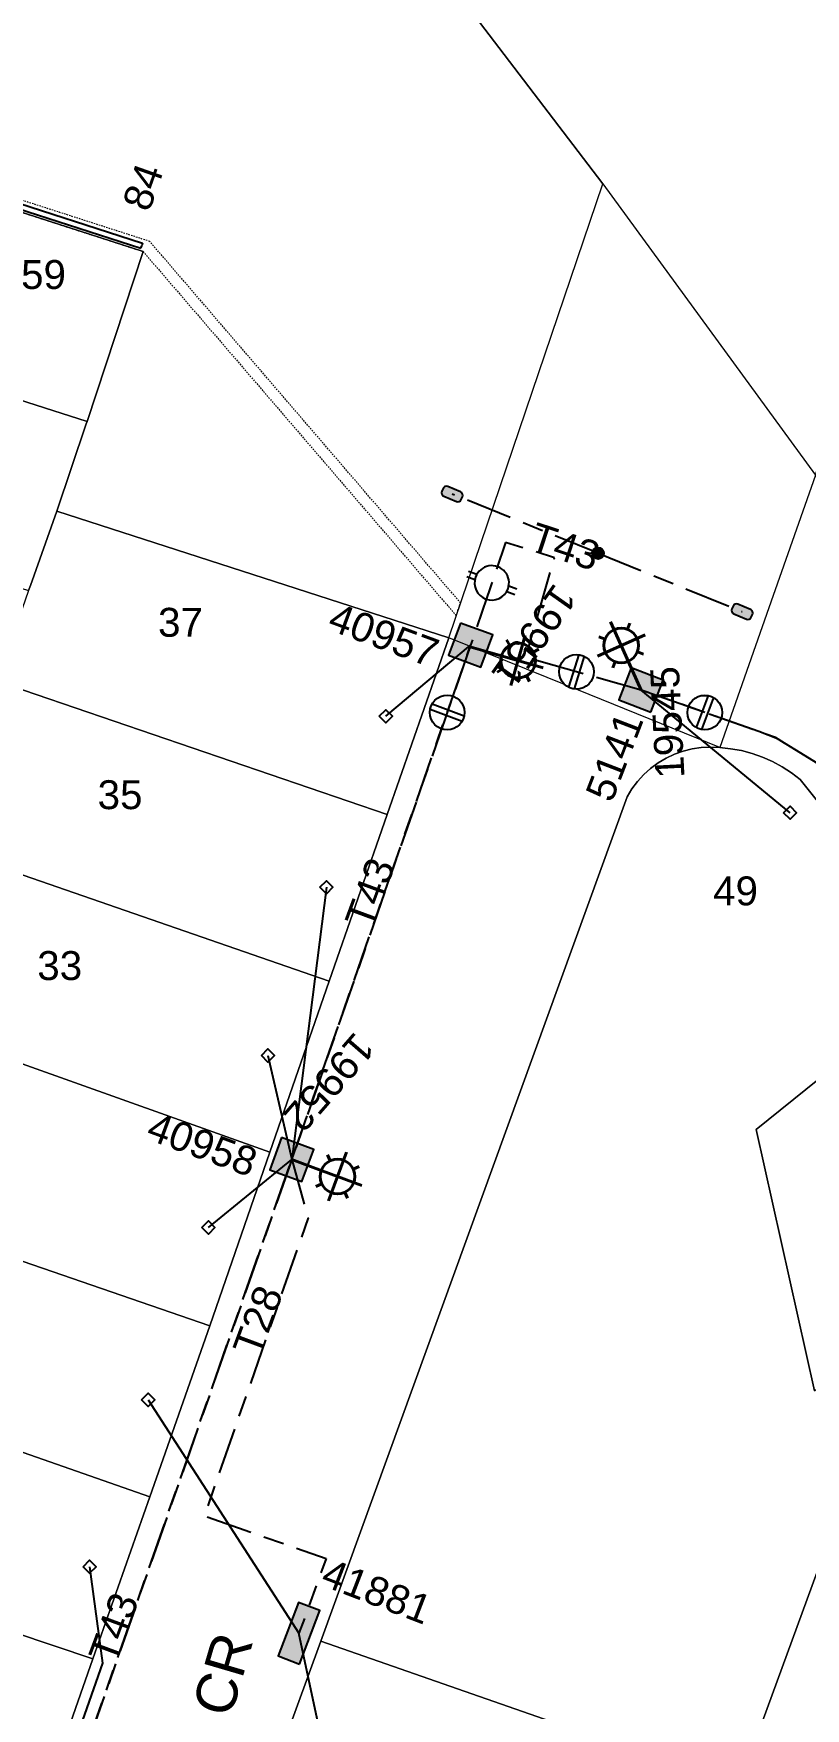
# Model space of a CAD drawing. Header units: metres. Extents: x 301341 to 310479, y 6262403 to 6265281.
# Drawn here: x 302984.6 to 303051.4, y 6264835.2 to 6264980 of the extents above; entities that cross this region are included whole.
import ezdxf
from ezdxf.enums import TextEntityAlignment as Align

# ---------------------------------------------------------------- set-up
doc = ezdxf.new("R2010")
doc.units = ezdxf.units.M
for name, pattern in [('Cable Exist UG', [8.2, 4, -1.2, 1.8, -1.2]), ('HIDDEN', [0.375, 0.25, -0.125]), ('HIDDEN2', [0.1875, 0.125, -0.0625])]:
    doc.linetypes.add(name, pattern=pattern)
doc.layers.get('0').update_dxf_attribs({"color": 6})
for name, color, linetype in [('_User Miscellaneous8', 7, 'Continuous'), ('_User Miscellaneous9', 7, 'Continuous'), ('_User_SL_Exist', 7, 'Continuous'), ('Duct_SP_EXT', 7, 'Continuous'), ('Equip_LV_EXT', 7, 'Continuous'), ('Equip_SP_SL_EXT', 7, 'Continuous'), ('Mains_LV_EXT', 7, 'Continuous'), ('Mains_SL_EXT', 7, 'Continuous'), ('Services_SP_EXT', 7, 'Continuous'), ('SupportsUG_SP_LV_EXT', 7, 'Continuous'), ('SupportsUG_SP_LV_SL_EXT', 7, 'Continuous')]:
    doc.layers.add(name, color=color, linetype=linetype)
for name, color, linetype, lineweight in [('Cadastre Land Parcels_SP_EXT', 9, 'Continuous', 5), ('Cadastre Other Property_SP_EXT', 9, 'HIDDEN', 5), ('Cadastre Road Names_SP_HV_LV_SL_EXT', 9, 'Continuous', 5), ('Cadastre Roads_SP_EXT', 9, 'Continuous', 5)]:
    doc.layers.add(name, color=color, linetype=linetype, lineweight=lineweight)
doc.styles.add('COLUMN_LABEL', font='arial.ttf')
doc.styles.add('iecARIAL', font='arial.ttf', dxfattribs={"height": 2})
doc.styles.add('POLE_LABEL', font='arial.ttf')
doc.styles.get("Standard").update_dxf_attribs({"font": 'arial.ttf'})

# ---------------------------------------------------------------- blocks, each defined once
blk = doc.blocks.new('COLUMN_EXT')
blk.add_hatch(color=256).paths.add_polyline_path([(-1.49, 1.48), (-1.49, -1.49), (1.48, -1.49), (1.48, 1.48)])
blk.add_lwpolyline([(-1.49, -1.49), (1.48, -1.49), (1.48, 1.48), (-1.49, 1.48)], close=True)
for tag, height, style, flags, p in [('ASSET_NUM', 2.5, 'COLUMN_LABEL', 8, (2, 2)), ('STRUCTURE_PLANT_NUMBER', 0.2, 'POLE_LABEL', 9, (1.81, 0.03)), ('STREET_CODE', 0.2, 'COLUMN_LABEL', 9, (1.81, -0.2))]:
    blk.add_attdef(tag, text='', height=height, dxfattribs=dict(style=style, flags=flags)).set_placement(p, align=Align.MIDDLE_LEFT)
at = {"flags": 9}
for tag, p in [('COLUMN_TYPE', (1.81, -0.4)), ('OWNED_BY', (1.81, -0.6)), ('STATE', (1.81, -0.8)), ('USAGE', (1.81, -1)), ('LEGEND', (1.81, -1.2)), ('LOCATION', (1.81, -1.4)), ('STREETNAME', (1.81, -1.6)), ('SUBURB', (1.81, -1.8)), ('NOTES', (1.81, -2))]:
    blk.add_attdef(tag, text='', height=0.2, dxfattribs=at).set_placement(p, align=Align.MIDDLE_LEFT)
at = {"flags": 1}
blk.add_attdef('Z', (1.81, -2.35), '', height=0.2, dxfattribs=at)
blk = doc.blocks.new('PILLAR_EXT')
blk.add_hatch(color=256).paths.add_polyline_path([(-2.475, 0.99), (-2.475, -0.99), (2.475, -0.99), (2.475, 0.99)])
blk.add_lwpolyline([(-2.475, -0.99), (2.475, -0.99), (2.475, 0.99), (-2.475, 0.99)], close=True)
at = {"style": 'iecARIAL', "flags": 8}
blk.add_attdef('ASSET_NUM', (1.5, 3.5), '', height=2.5, dxfattribs=at)
for tag, p, flags in [('OWNED_BY', (0, -0.2), 9), ('STATE', (0, -0.4), 9), ('SUPPORT_TYPE', (0, -0.6), 9), ('USAGE', (0, -0.8), 9), ('LEGEND', (0, -1), 9), ('LOCATION', (0, -1.2), 9), ('NOTES', (0, -1.4), 9), ('PARENT', (0, -1.6), 9), ('STREETNAME', (0, -1.8), 9), ('SUBURB', (0, -2), 1)]:
    blk.add_attdef(tag, p, '', height=0.2, dxfattribs=dict(flags=flags))
blk = doc.blocks.new('SL_LANTERN_EXT')
at = {"lineweight": 40}
for p, q in [((0, 1.97), (0, 6.47)), ((-1.46, 5.68), (-1.06, 5.28)), ((1.46, 5.68), (1.06, 5.28)), ((-2.25, 4.22), (2.25, 4.22)), ((-1.46, 2.76), (-1.06, 3.16)), ((1.46, 2.76), (1.06, 3.16)), ((0, 0), (0, 2.72))]:
    blk.add_line(p, q, dxfattribs=at)
blk.add_circle((0, 4.22), 1.5, dxfattribs=at)
at = {"style": 'iecARIAL', "flags": 8}
blk.add_attdef('ASSET_NUM', (1.5, 1.5), '', height=2.5, dxfattribs=at)
for tag, p, height, flags in [('CONSTRUCTED_VOLTAGE', (0.98, -0.65), 0.2, 9), ('CONTROL_TYPE', (0.98, -0.85), 0.2, 9), ('LANTERN_PURPOSE', (0.98, -1.05), 0.2, 9), ('LANTERN_TYPE', (0.98, -1.25), 0.2, 9), ('NO_PHASES', (0.98, -1.45), 0.2, 9), ('LNUMBER', (2.18, -3.25), 2.5, 8), ('OPERATING_VOLTAGE', (0.98, -1.65), 0.2, 9), ('ORIENTATION', (0.98, -1.85), 0.2, 9), ('OWNED_BY', (0.98, -2.05), 0.2, 9), ('STATE', (0.98, -2.25), 0.2, 9), ('USAGE', (0.98, -2.45), 0.2, 9), ('CEXIST', (0.98, -2.65), 0.2, 9), ('CNEW', (0.98, -2.85), 0.2, 9), ('CNUMBER', (0.98, -3.05), 0.2, 9), ('CREMOVE', (0.98, -3.25), 0.2, 9), ('CREPLACE', (0.98, -3.45), 0.2, 9), ('LKINGHEIGHT', (0.98, -3.65), 0.2, 9), ('LBRACKET', (0.98, -3.85), 0.2, 9), ('LBRACKETVOCAB', (0.98, -4.05), 0.2, 9), ('LCATEGORY', (0.98, -4.25), 0.2, 9), ('LCHARGE1', (0.98, -4.45), 0.2, 9), ('LCHARGE1PERCENT', (0.98, -4.65), 0.2, 9), ('LCHARGE2', (0.98, -4.85), 0.2, 9), ('LCHARGE2PERCENT', (0.98, -5.05), 0.2, 9), ('LCHARGE3', (0.98, -5.25), 0.2, 9), ('LCHARGE3PERCENT', (0.98, -5.45), 0.2, 9), ('LEXIST', (0.98, -5.65), 0.2, 9), ('LLAMP', (0.98, -5.85), 0.2, 9), ('LLAMPVOCAB', (0.98, -6.05), 0.2, 9), ('LMAST', (0.98, -6.25), 0.2, 9), ('LMASTVOCAB', (0.98, -6.45), 0.2, 9), ('LNEW', (0.98, -6.65), 0.2, 9), ('LANTNUMBER', (0.98, -6.85), 0.2, 9), ('LOUTREACH', (0.98, -7.25), 0.2, 9), ('LOUTREACHVOCAB', (0.98, -7.45), 0.2, 9), ('LRATECODE', (0.98, -7.65), 0.2, 9), ('LREMOVE', (0.98, -7.85), 0.2, 9), ('LREPLACE', (0.98, -8.05), 0.2, 9), ('LTYPE', (0.98, -8.25), 0.2, 9), ('LTYPEVOCAB', (0.98, -8.45), 0.2, 9), ('LEGEND', (0.98, -8.65), 0.2, 9), ('LOCATION', (0.98, -8.85), 0.2, 9), ('STREETNAME', (0.98, -9.25), 0.2, 9), ('SUBURB', (0.98, -9.45), 0.2, 1), ('NOTES', (0.98, -9.05), 0.2, 9)]:
    blk.add_attdef(tag, p, '', height=height, dxfattribs=dict(flags=flags))
blk = doc.blocks.new('CCP_EXT')
at = {"flags": 9}
for tag, p in [('LEGEND', (0, -1.4)), ('STATE', (0, -1.8)), ('LIFE_SUPPORT', (0, -1.6)), ('NOTES', (0, -2))]:
    blk.add_attdef(tag, text='', height=0.2, dxfattribs=at).set_placement(p, align=Align.MIDDLE_LEFT)
blk.add_wipeout([(0, 0.57), (0.57, 0), (0, -0.57), (-0.57, 0)])
blk.add_lwpolyline([(-0.57, 0), (0, 0.57), (0.57, 0), (0, -0.57), (-0.57, 0)])
at = {"flags": 1}
blk.add_attdef('Z', (0, 0), '', height=0.2, dxfattribs=at)
at = {"flags": 9}
for tag, p in [('CCP_TYPE', (0, 0)), ('CONSTRUCTED_VOLTAGE', (0, -0.2)), ('OPERATING_VOLTAGE', (0, -0.6)), ('ORIENTATION', (0, -0.8)), ('OWNED_BY', (0, -1)), ('NO_PHASES', (0, -0.4)), ('USAGE', (0, -1.2))]:
    blk.add_attdef(tag, text='', height=0.2, dxfattribs=at).set_placement(p, align=Align.MIDDLE_LEFT)
blk = doc.blocks.new('SL_STJ_EXT')
h = blk.add_hatch(color=256)
edge = h.paths.add_edge_path()
edge.add_ellipse((-0.59, 0.13), major_axis=(0.226, 0.226), ratio=1, start_angle=45, end_angle=135)
edge.add_line((-0.91, 0.13), (-0.91, -0.13))
edge.add_ellipse((-0.59, -0.13), major_axis=(0.226, 0.226), ratio=1, start_angle=135, end_angle=225)
edge.add_line((-0.59, -0.45), (0.59, -0.45))
edge.add_ellipse((0.59, -0.13), major_axis=(-0.226, 0.226), ratio=1, start_angle=135, end_angle=225)
edge.add_line((0.91, -0.13), (0.91, 0.13))
edge.add_ellipse((0.59, 0.13), major_axis=(-0.226, 0.226), ratio=1, start_angle=225, end_angle=315)
edge.add_line((0.59, 0.45), (-0.59, 0.45))
blk.add_lwpolyline([(-0.91, 0.13), (-0.91, -0.13, 0.414214), (-0.59, -0.45), (0.59, -0.45, 0.414214), (0.91, -0.13), (0.91, 0.13, 0.414214), (0.59, 0.45), (-0.59, 0.45, 0.414214)], format="xyb", close=True)
at = {"flags": 1}
blk.add_attdef('Z', (0, 0), '', height=0.2, dxfattribs=at)
at = {"flags": 9}
for tag, p in [('ORIENTATION', (0, 0)), ('USAGE', (0, -0.2)), ('LEGEND', (0, -0.4)), ('NOTES', (0, -0.6))]:
    blk.add_attdef(tag, text='', height=0.2, dxfattribs=at).set_placement(p, align=Align.MIDDLE_LEFT)
blk = doc.blocks.new('LV_UG_LINKS_CLOSED_EXT')
blk.add_wipeout([(-1.06, 1.06), (-1.18, 0.92), (-1.29, 0.76), (-1.37, 0.59), (-1.43, 0.42), (-1.48, 0.23), (-1.49, 0.05), (-1.49, -0.14), (-1.46, -0.33), (-1.41, -0.51), (-1.33, -0.68), (-1.24, -0.84), (-1.12, -0.99), (-0.99, -1.12), (-0.84, -1.24), (-0.68, -1.33), (-0.51, -1.41), (-0.33, -1.46), (-0.14, -1.49), (0.05, -1.49), (0.23, -1.48), (0.42, -1.43), (0.59, -1.37), (0.76, -1.29), (0.92, -1.18), (1.06, -1.06), (1.18, -0.92), (1.29, -0.76), (1.37, -0.59), (1.43, -0.42), (1.48, -0.23), (1.49, -0.05), (1.49, 0.14), (1.46, 0.33), (1.41, 0.51), (1.33, 0.68), (1.24, 0.84), (1.12, 0.99), (0.99, 1.12), (0.84, 1.24), (0.68, 1.33), (0.51, 1.41), (0.33, 1.46), (0.14, 1.49), (-0.05, 1.49), (-0.23, 1.48), (-0.42, 1.43), (-0.59, 1.37), (-0.76, 1.29), (-0.92, 1.18)])
for p, q in [((-0.25, -1.48), (-0.25, 1.48)), ((0.25, -1.48), (0.25, 1.48))]:
    blk.add_line(p, q)
blk.add_circle((0, 0), 1.5)
at = {"flags": 9}
for tag, p in [('ACTUAL_STATUS', (0, 0)), ('CONSTRUCTED_VOLTAGE', (0, -0.2)), ('OPERATING_VOLTAGE', (0, -0.6)), ('ORIENTATION', (0, -0.8)), ('STATE', (0, -1)), ('SWITCH_TYPE', (0, -1.2)), ('NO_PHASES', (0, -0.4)), ('USAGE', (0, -1.4)), ('NOTES', (0, -1.6))]:
    blk.add_attdef(tag, text='', height=0.2, dxfattribs=at).set_placement(p, align=Align.MIDDLE_LEFT)
at = {"flags": 1}
blk.add_attdef('Z', (0, 0), '', height=0.2, dxfattribs=at)
blk = doc.blocks.new('LV_UG_LINKS_OPEN_EXT')
for p, q in [((-0.25, 1.47), (-0.25, 2.22)), ((0.25, 1.47), (0.25, 2.22)), ((-0.25, -1.47), (-0.25, -2.22)), ((0.25, -1.47), (0.25, -2.22))]:
    blk.add_line(p, q)
at = {"flags": 9}
for tag, p in [('ACTUAL_STATUS', (0, 0)), ('CONSTRUCTED_VOLTAGE', (0, -0.2)), ('OPERATING_VOLTAGE', (0, -0.6)), ('ORIENTATION', (0, -0.8)), ('STATE', (0, -1)), ('SWITCH_TYPE', (0, -1.2)), ('NO_PHASES', (0, -0.4)), ('USAGE', (0, -1.4)), ('NOTES', (0, -1.6))]:
    blk.add_attdef(tag, text='', height=0.2, dxfattribs=at).set_placement(p, align=Align.MIDDLE_LEFT)
at = {"flags": 1}
blk.add_attdef('Z', (0, 0), '', height=0.2, dxfattribs=at)
blk.add_wipeout([(-0.25, 1.47), (-0.43, 1.43), (-0.61, 1.36), (-0.77, 1.28), (-0.93, 1.17), (-1.07, 1.05), (-1.19, 0.9), (-1.29, 0.75), (-1.38, 0.58), (-1.44, 0.4), (-1.48, 0.22), (-1.49, 0.03), (-1.49, -0.16), (-1.45, -0.34), (-1.4, -0.52), (-1.32, -0.69), (-1.23, -0.85), (-1.11, -1), (-0.98, -1.13), (-0.83, -1.24), (-0.66, -1.34), (-0.49, -1.41), (-0.31, -1.46), (-0.13, -1.49), (0.06, -1.49), (0.25, -1.47), (0.43, -1.43), (0.61, -1.36), (0.77, -1.28), (0.93, -1.17), (1.07, -1.05), (1.19, -0.9), (1.29, -0.75), (1.38, -0.58), (1.44, -0.4), (1.48, -0.22), (1.49, -0.03), (1.49, 0.16), (1.45, 0.34), (1.4, 0.52), (1.32, 0.69), (1.23, 0.85), (1.11, 1), (0.98, 1.13), (0.83, 1.24), (0.66, 1.34), (0.49, 1.41), (0.31, 1.46), (0.13, 1.49), (-0.06, 1.49)])
blk.add_lwpolyline([(0, -1.49, 1), (0, 1.49, 1)], format="xyb", close=True)
blk = doc.blocks.new('CONNECTOR_NODE_EXT')
h = blk.add_hatch(color=256)
edge = h.paths.add_edge_path()
edge.add_arc((0, 0), 0.5, 0, 360)
blk.add_circle((0, 0), 0.5)
at = {"flags": 1}
blk.add_attdef('Z', (0, 0), '', height=0.2, dxfattribs=at)
at = {"flags": 9}
for tag, p in [('CONNECTOR_TYPE', (0, 0)), ('CONSTRUCTED_VOLTAGE', (0, -0.2)), ('OPERATING_VOLTAGE', (0, -0.6)), ('ORIENTATION', (0, -0.8)), ('SUBTYPE', (0, -1)), ('NO_PHASES', (0, -0.4)), ('USAGE', (0, -1.2)), ('NOTES', (0, -1.4))]:
    blk.add_attdef(tag, text='', height=0.2, dxfattribs=at).set_placement(p, align=Align.MIDDLE_LEFT)

msp = doc.modelspace()

# ---------------------------------------------------------------- linework, layer by layer
at = {"layer": '_User_SL_Exist', "linetype": 'Cable Exist UG'}
msp.add_lwpolyline([(303033.44, 6264935.07), (303045.91, 6264930.02)], dxfattribs=at)
at = {"layer": 'Cadastre Land Parcels_SP_EXT', "linetype": 'Continuous'}
for points in [[(303061.11, 6264970.33), (303064.33, 6264980.69), (303017.03, 6265038.37), (302992.79, 6265067.95), (302991.53, 6265064.49), (302990.78, 6265062.36), (302989, 6265057.34), (302974.12, 6265015.49), (303004.82, 6265005.12), (303033.86, 6264967.03), (303052.26, 6264941.82), (303061.11, 6264970.33)], [(303033.86, 6264967.03), (303004.82, 6265005.12), (302974.12, 6265015.49), (302958.96, 6264972.49), (302994.09, 6264961.16), (302989.26, 6264946.48), (302989.17, 6264946.26), (302986.62, 6264938.71), (303020.53, 6264927.77), (303033.86, 6264967.03)], [(302958.96, 6264972.49), (302953.93, 6264958.19), (302953.83, 6264957.8), (302989.26, 6264946.48), (302994.09, 6264961.16), (302958.96, 6264972.49)], [(302989.26, 6264946.48), (302953.83, 6264957.8), (302948.91, 6264943.78), (302948.71, 6264943.18), (302984.18, 6264931.86), (302984.35, 6264932.27), (302986.62, 6264938.71), (302989.17, 6264946.26), (302989.26, 6264946.48)], [(303020.53, 6264927.77), (302986.62, 6264938.71), (302984.35, 6264932.27), (302984.18, 6264931.86), (302981.42, 6264924.01), (303015.2, 6264912.47), (303020.53, 6264927.77)], [(303015.2, 6264912.47), (302981.42, 6264924.01), (302979.13, 6264917.46), (302978.57, 6264915.84), (302976.37, 6264909.78), (303010.19, 6264898.07), (303015.2, 6264912.47)], [(303010.19, 6264898.07), (302976.37, 6264909.78), (302974.2, 6264903.66), (302972.51, 6264898.84), (302971.24, 6264895.32), (303005.06, 6264883.28), (303010.19, 6264898.07)], [(303076.87, 6264883.1), (303064.15, 6264898.96), (303047.11, 6264885.24), (303052.16, 6264862.63), (303076.87, 6264883.1)], [(303005.06, 6264883.28), (302971.24, 6264895.32), (302968.98, 6264889.06), (302967.29, 6264884.32), (302965.77, 6264880), (302999.86, 6264868.26), (303005.06, 6264883.28)], [(302999.86, 6264868.26), (302965.77, 6264880), (302964.14, 6264875.36), (302961.96, 6264869.3), (302960.54, 6264865.4), (302994.66, 6264853.46), (302999.86, 6264868.26)], [(303060.48, 6264826.5), (303066.77, 6264845.47), (303062, 6264848.99), (303088.75, 6264868.12), (303087.83, 6264869.31), (303059.89, 6264849.97), (303054.44, 6264852.57), (303045.6, 6264828.39), (303040.16, 6264813.7), (303051.74, 6264809.63), (303054.56, 6264808.6), (303060.48, 6264826.5)], [(302994.66, 6264853.46), (302960.54, 6264865.4), (302956.84, 6264854.72), (302955.48, 6264850.95), (302989.73, 6264839.46), (302994.66, 6264853.46)], [(302989.73, 6264839.46), (302955.48, 6264850.95), (302954.28, 6264847.56), (302950.77, 6264837.87), (302950.38, 6264836.69), (302984.61, 6264824.76), (302989.73, 6264839.46)], [(303045.6, 6264828.39), (303009.45, 6264840.98), (303004.06, 6264826.18), (303021.21, 6264820.35), (303035.63, 6264815.33), (303040.16, 6264813.7), (303045.6, 6264828.39)]]:
    msp.add_lwpolyline(points, close=True, dxfattribs=at)
msp.add_lwpolyline([(303052.16, 6264862.63), (303047.11, 6264885.24), (303064.15, 6264898.96), (303050.93, 6264915.5), (303050.17, 6264916.08), (303049.37, 6264916.6), (303048.54, 6264917.05), (303047.67, 6264917.44), (303046.77, 6264917.75), (303045.85, 6264918), (303044.91, 6264918.17), (303043.97, 6264918.27), (303043.97, 6264918.27), (303043.17, 6264918.31), (303042.37, 6264918.27), (303041.58, 6264918.15), (303040.8, 6264917.96), (303040.04, 6264917.69), (303039.32, 6264917.35), (303038.63, 6264916.94), (303037.99, 6264916.46), (303037.39, 6264915.93), (303036.85, 6264915.34), (303036.37, 6264914.7), (303035.95, 6264914.01), (303009.45, 6264840.98), (303045.6, 6264828.39), (303054.44, 6264852.57)], dxfattribs=at)
at = {"layer": 'Cadastre Other Property_SP_EXT', "linetype": 'HIDDEN2'}
msp.add_lwpolyline([(302958.96, 6264972.5), (302994.09, 6264961.17), (303021.17, 6264929.68), (303021.54, 6264930.78), (302994.66, 6264962.04), (302959.29, 6264973.44), (302958.96, 6264972.5)], close=True, dxfattribs=at)
at = {"layer": 'Duct_SP_EXT'}
for p, q in [((302979.72, 6264966.02), (302993.9, 6264961.45)), ((302979.86, 6264966.48), (302994.04, 6264961.9)), ((302993.9, 6264961.45), (302993.97, 6264961.67)), ((302994.04, 6264961.9), (302993.97, 6264961.67))]:
    msp.add_line(p, q, dxfattribs=at)
at = {"layer": 'Services_SP_EXT'}
msp.add_lwpolyline([(303009.49, 6264832.66), (303007.57, 6264841.67)], dxfattribs=at)

# ---------------------------------------------------------------- block references
at = {"layer": '_User_SL_Exist'}
for p, rotation in [((303020.82, 6264940.19), 156.737219762344), ((303045.91, 6264930.02), 336.8098697411024)]:
    msp.add_blockref('SL_STJ_EXT', p, dxfattribs=dict(at, rotation=rotation))
msp.add_blockref('CONNECTOR_NODE_EXT', (303033.44, 6264935.07), dxfattribs=at)
at = {"layer": 'Equip_SP_SL_EXT'}
ref = msp.add_blockref('SL_LANTERN_EXT', (303022.47, 6264926.96), dxfattribs=dict(at, rotation=253.8246595975437))
ref.add_attrib('ASSET_NUM', '19951', dxfattribs={"layer": '_User Miscellaneous9', "height": 2.5, "rotation": 234.8256, "style": 'iecARIAL'}).set_placement((303023.49, 6264925.1), align=Align.BOTTOM_RIGHT)
ref = msp.add_blockref('SL_LANTERN_EXT', (303037.16, 6264923.24), dxfattribs=dict(at, rotation=23.97170386228237))
ref.add_attrib('ASSET_NUM', '19545', dxfattribs={"layer": '_User Miscellaneous9', "height": 2.5, "rotation": 92.9422, "style": 'iecARIAL'}).set_placement((303037.93, 6264925.22), align=Align.TOP_RIGHT)
ref = msp.add_blockref('SL_LANTERN_EXT', (303006.95, 6264882.63), dxfattribs=dict(at, rotation=249.7126272662861))
ref.add_attrib('ASSET_NUM', '19952', dxfattribs={"layer": '_User Miscellaneous9', "height": 2.5, "rotation": 229.0008, "style": 'iecARIAL'}).set_placement((303007.95, 6264884.83), align=Align.TOP_RIGHT)
at = {"layer": 'SupportsUG_SP_LV_EXT'}
ref = msp.add_blockref('PILLAR_EXT', (303007.57, 6264841.67), dxfattribs=dict(at, rotation=68.97074951853159))
ref.add_attrib('ASSET_NUM', '41881', dxfattribs={"layer": '0', "height": 2.5, "rotation": 338.9342, "style": 'iecARIAL'}).set_placement((303009.07, 6264845.17), align=Align.BOTTOM_LEFT)
at = {"layer": 'SupportsUG_SP_LV_SL_EXT'}
ref = msp.add_blockref('COLUMN_EXT', (303022.42, 6264927.12), dxfattribs=dict(at, rotation=249.6623070090911))
ref.add_attrib('ASSET_NUM', '40957', dxfattribs={"layer": '0', "height": 2.5, "rotation": 339.6985, "style": 'COLUMN_LABEL'}).set_placement((303019.9, 6264927.49), align=Align.TOP_RIGHT)
ref = msp.add_blockref('COLUMN_EXT', (303037.16, 6264923.24), dxfattribs=dict(at, rotation=68.97074951853159))
ref.add_attrib('ASSET_NUM', '5141', dxfattribs={"layer": '0', "height": 2.5, "rotation": 68.9704, "style": 'COLUMN_LABEL'}).set_placement((303035.08, 6264921.55), align=Align.TOP_RIGHT)
ref = msp.add_blockref('COLUMN_EXT', (303006.95, 6264882.63), dxfattribs=dict(at, rotation=249.7126272548124))
ref.add_attrib('ASSET_NUM', '40958', dxfattribs={"layer": '0', "height": 2.5, "rotation": 339.7489, "style": 'COLUMN_LABEL'}).set_placement((303003.08, 6264880.39), align=Align.BOTTOM_RIGHT)

# ---------------------------------------------------------------- texts
at = {"layer": '_User Miscellaneous8'}
for s, rotation, p in [('T43', 341.7475, (303027.34, 6264935.41)), ('T43', 69.7538, (303013.84, 6264902.45)), ('T28', 69.659, (303004.14, 6264865.46)), ('T43', 69.6457, (302991.66, 6264838.9))]:
    msp.add_text(s, height=2.5, rotation=rotation, dxfattribs=at).set_placement(p)
at = {"layer": 'Cadastre Land Parcels_SP_EXT'}
msp.add_text('84', height=2.5, rotation=70.5698, dxfattribs=at).set_placement((302994.6, 6264964.5))
for s, p in [('37', (302995.38, 6264927.85)), ('35', (302990.15, 6264912.94)), ('49', (303043.39, 6264904.62)), ('33', (302984.93, 6264898.16))]:
    msp.add_text(s, height=2.5, dxfattribs=at).set_placement(p)
at = {"layer": 'Cadastre Road Names_SP_HV_LV_SL_EXT'}
msp.add_text('EBONY CR', height=3.5, rotation=73.6298, dxfattribs=at).set_placement((302996.44, 6264816.52))
at = {"layer": 'Duct_SP_EXT'}
msp.add_text('FB82-59', height=2.5, dxfattribs=at).set_placement((302974.02, 6264957.93))

# ---------------------------------------------------------------- next in the draw order: block references
at = {"layer": 'Equip_LV_EXT', "rotation": 250.0812755758543}
msp.add_blockref('LV_UG_LINKS_OPEN_EXT', (303024.25, 6264932.51), dxfattribs=at)
at = {"layer": 'Services_SP_EXT'}
for p in [(303015.09, 6264920.97), (303050.05, 6264912.63), (303009.94, 6264906.18), (303004.89, 6264891.64), (302999.73, 6264876.75), (302994.53, 6264861.85), (302989.46, 6264847.42)]:
    msp.add_blockref('CCP_EXT', p, dxfattribs=at)

# ---------------------------------------------------------------- next in the draw order: linework, layer by layer
at = {"layer": '_User_SL_Exist', "linetype": 'Cable Exist UG'}
for points in [[(303033.44, 6264935.07), (303020.82, 6264940.19)], [(302986.49, 6264824.1), (303006.95, 6264882.63)]]:
    msp.add_lwpolyline(points, dxfattribs=at)
at = {"layer": 'Cadastre Roads_SP_EXT', "linetype": 'Continuous'}
msp.add_lwpolyline([(303125.63, 6264851.68), (303052.26, 6264941.82), (303048.22, 6264930.35), (303043.97, 6264918.27), (303044.91, 6264918.17), (303045.85, 6264918), (303046.77, 6264917.75), (303047.67, 6264917.44), (303048.54, 6264917.05), (303049.37, 6264916.6), (303050.17, 6264916.08), (303050.93, 6264915.5), (303064.15, 6264898.96), (303076.87, 6264883.1), (303087.83, 6264869.31), (303088.75, 6264868.12), (303099.82, 6264854.32), (303109.46, 6264842.31), (303111.24, 6264838.55), (303117.67, 6264844.42), (303125.63, 6264851.68)], close=True, dxfattribs=at)
msp.add_lwpolyline([(303004.06, 6264826.18), (303009.45, 6264840.98), (303035.95, 6264914.01), (303036.37, 6264914.7), (303036.85, 6264915.34), (303037.39, 6264915.93), (303037.99, 6264916.46), (303038.63, 6264916.94), (303039.32, 6264917.35), (303040.04, 6264917.69), (303040.8, 6264917.96), (303041.58, 6264918.15), (303042.37, 6264918.27), (303043.17, 6264918.31), (303043.97, 6264918.27), (303043.97, 6264918.27), (303030.67, 6264923.66), (303020.53, 6264927.77), (303015.2, 6264912.47), (303010.19, 6264898.07), (303005.06, 6264883.28), (302999.86, 6264868.26), (302994.66, 6264853.46), (302989.73, 6264839.46), (302984.61, 6264824.76)], dxfattribs=at)
at = {"layer": 'Mains_LV_EXT', "linetype": 'Cable Exist UG', "flags": 128}
for points in [[(303024.25, 6264932.51), (303022.42, 6264927.12)], [(303006.95, 6264882.63), (302988.5, 6264829.85)], [(303006.95, 6264882.63), (303008.36, 6264877.58), (302999.37, 6264851.82), (303009.91, 6264848.13), (303007.57, 6264841.67)]]:
    msp.add_lwpolyline(points, dxfattribs=at)
at = {"layer": 'Services_SP_EXT'}
for points in [[(303009.94, 6264906.18), (303006.95, 6264882.63)], [(303004.89, 6264891.64), (303006.95, 6264882.63)], [(302999.73, 6264876.75), (303006.95, 6264882.63)], [(302994.53, 6264861.85), (303007.57, 6264841.67)], [(302989.46, 6264847.42), (302990.58, 6264839.08), (302986.49, 6264827.39), (302986.49, 6264824.1)]]:
    msp.add_lwpolyline(points, dxfattribs=at)

# ---------------------------------------------------------------- next in the draw order: block references
at = {"layer": 'Equip_LV_EXT'}
for p, rotation in [((303031.57, 6264924.82), 162.9727285413209), ((303020.39, 6264921.3), 249.68131465658), ((303042.67, 6264921.29), 159.3692787383565)]:
    msp.add_blockref('LV_UG_LINKS_CLOSED_EXT', p, dxfattribs=dict(at, rotation=rotation))

# ---------------------------------------------------------------- next in the draw order: linework, layer by layer
at = {"layer": '_User_SL_Exist', "linetype": 'Cable Exist UG'}
msp.add_lwpolyline([(303006.95, 6264882.63), (303022.42, 6264927.12)], dxfattribs=at)
at = {"layer": 'Mains_LV_EXT', "linetype": 'Cable Exist UG', "flags": 128}
for points in [[(303031.57, 6264924.82), (303027.19, 6264926.07), (303029.68, 6264934.69), (303025.43, 6264936), (303024.25, 6264932.51)], [(303022.42, 6264927.12), (303020.39, 6264921.3)], [(303037.16, 6264923.24), (303031.57, 6264924.82)], [(303042.67, 6264921.29), (303037.16, 6264923.24)], [(303020.39, 6264921.3), (303006.95, 6264882.63)], [(303089.39, 6264870.57), (303052.33, 6264916.95), (303048.78, 6264919.14), (303042.67, 6264921.29)]]:
    msp.add_lwpolyline(points, dxfattribs=at)
at = {"layer": 'Mains_SL_EXT', "linetype": 'Cable Exist UG'}
msp.add_lwpolyline([(303089.39, 6264870.57), (303052.33, 6264916.95), (303048.97, 6264919.02), (303047.34, 6264919.65), (303037.16, 6264923.24)], dxfattribs=at)
at = {"layer": 'Services_SP_EXT'}
for points in [[(303015.09, 6264920.97), (303022.42, 6264927.12)], [(303050.05, 6264912.63), (303037.16, 6264923.24)]]:
    msp.add_lwpolyline(points, dxfattribs=at)

doc.saveas('drawing.dxf')
